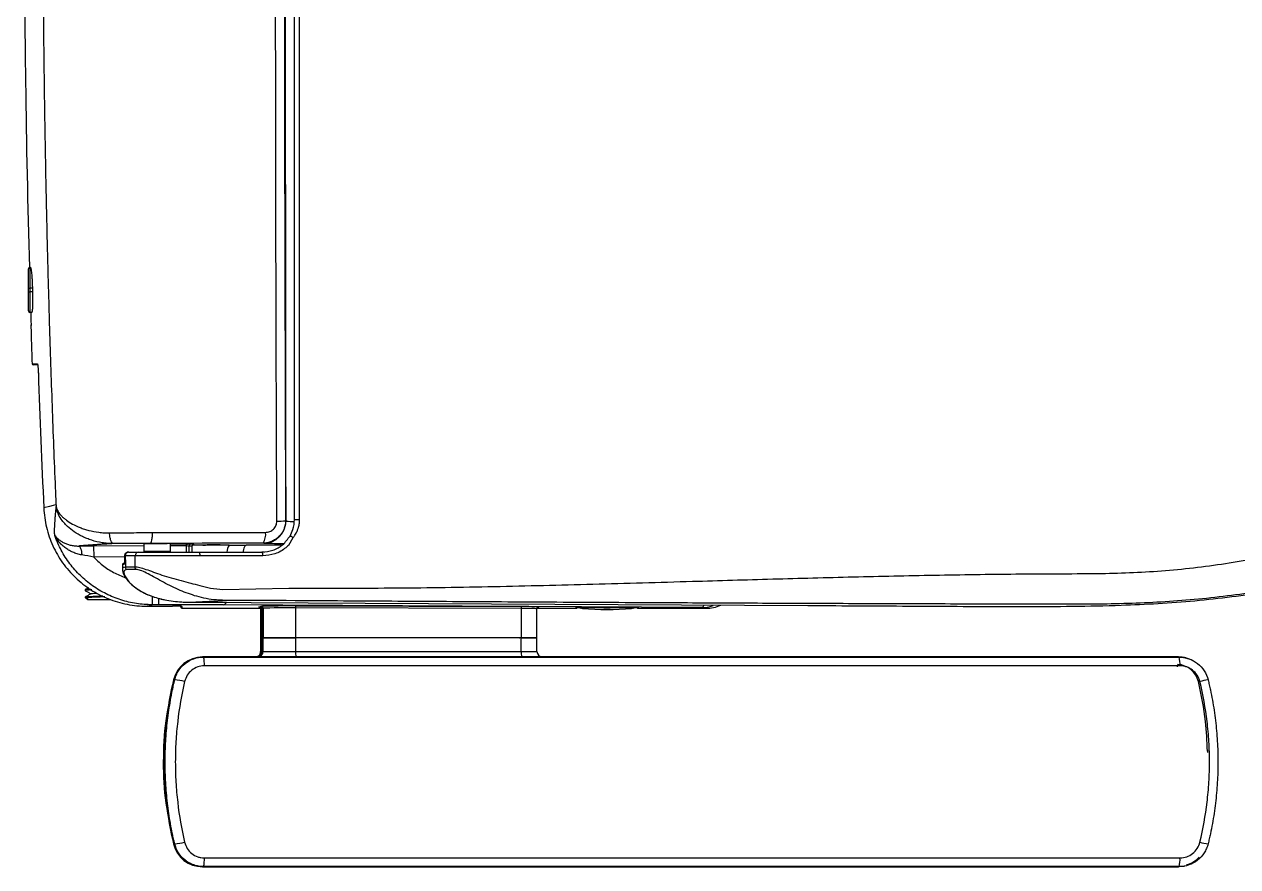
# Model space of a CAD drawing. Header units: millimetres. Extents: x 136 to 1356, y 36 to 868.
# Drawn here: x 136.5 to 460.3, y 418.5 to 643.4 of the extents above; entities that cross this region are included whole.
import ezdxf

# ---------------------------------------------------------------- set-up
doc = ezdxf.new("R2010")
doc.units = ezdxf.units.MM
doc.header["$LTSCALE"] = 20

msp = doc.modelspace()

# ---------------------------------------------------------------- linework, layer by layer
at = {"color": 7, "linetype": 'Continuous', "lineweight": 25}
for p, q in [((137.58, 573), (137.58, 578.1)), ((137.98, 578.5), (137.98, 573)), ((138.11, 578.5), (137.98, 578.5)), ((137.58, 572), (137.58, 573)), ((137.58, 573), (137.98, 573)), ((137.58, 572), (137.98, 572)), ((137.58, 566.9), (137.58, 572)), ((138.63, 573), (137.98, 573)), ((137.98, 573), (137.98, 572)), ((138.66, 572), (137.98, 572)), ((137.98, 572), (137.98, 566.5)), ((138.63, 573), (138.66, 572)), ((138.46, 566.5), (137.98, 566.5)), ((138.29, 562.99), (138.23, 562.99)), ((138.23, 562.99), (138.23, 562.99)), ((138.55, 552.79), (138.56, 552.79)), ((138.56, 552.79), (139.97, 552.79)), ((140, 552.5), (138.85, 552.5)), ((144.93, 515.16), (144.17, 514.96)), ((144.93, 515.16), (144.93, 515.13)), ((206.21, 510.88), (206.33, 510.85)), ((207.03, 504.38), (208.25, 506.43)), ((154.98, 504.16), (168.48, 504.23)), ((154.98, 504.16), (154.99, 501.16)), ((164.28, 502.5), (164.37, 502.5)), ((164.37, 502.5), (166.99, 502.5)), ((168.48, 502.7), (168.48, 504.68)), ((175.48, 502.7), (168.48, 502.7)), ((169.68, 502.7), (169.68, 502.5)), ((170.61, 502.5), (170.61, 502.7)), ((171.21, 502.7), (171.21, 502.5)), ((175.48, 502.7), (175.48, 504.75)), ((179.75, 502.5), (179.75, 504.13)), ((180.36, 504.12), (180.36, 502.5)), ((181.28, 502.5), (181.28, 504.04)), ((184.08, 504.36), (181.67, 504.4)), ((183.15, 502.5), (199.89, 502.5)), ((184.08, 504.36), (184.08, 504.45)), ((185.31, 504.5), (188.74, 504.5)), ((200.39, 504.85), (200.2, 504.89)), ((163.21, 501.2), (154.99, 501.16)), ((162.66, 499.2), (162.67, 497.77)), ((163.04, 499.2), (162.79, 499.2)), ((163.43, 501.5), (163.23, 501.5)), ((166.05, 501.5), (163.43, 501.5)), ((166.03, 498.59), (166.05, 501.5)), ((162.79, 497.7), (162.78, 497.77)), ((163.45, 498.56), (166.03, 498.59)), ((166.31, 497.88), (163.74, 497.84)), ((152.73, 492.49), (152.73, 492.22)), ((152.73, 492.22), (152.8, 492.21)), ((189.46, 492.51), (207.07, 492.85)), ((207.07, 492.85), (210.02, 492.91)), ((152.73, 490.49), (152.73, 490.36)), ((152.73, 490.36), (153.64, 490.36)), ((153.05, 490.04), (152.73, 490.36)), ((153.16, 490), (153.05, 490.04)), ((153.14, 489.98), (153.46, 489.8)), ((170.62, 490.64), (170.62, 488.45)), ((172.4, 488.45), (172.4, 490.1)), ((180.15, 489.14), (180.43, 489.14)), ((190.42, 489.62), (190.17, 489.62)), ((206.33, 489.55), (190.42, 489.62)), ((208.76, 489.53), (206.33, 489.55)), ((169.17, 488.07), (176.03, 488.07)), ((172.4, 488.45), (170.62, 488.45)), ((178.23, 487.8), (178.23, 488.04)), ((178.53, 488.02), (178.53, 487.51)), ((178.53, 487.51), (199.48, 487.51)), ((317.07, 487.68), (189.58, 488.4)), ((199.04, 487.88), (199.39, 487.94)), ((199.39, 487.94), (199.73, 487.99)), ((199.51, 487.36), (199.51, 479.7)), ((199.89, 487.44), (199.54, 487.38)), ((199.54, 487.38), (199.54, 479.7)), ((200.22, 487.49), (199.89, 487.44)), ((199.89, 487.44), (199.89, 479.7)), ((200.22, 487.49), (200.22, 479.7)), ((269.07, 487.45), (208.84, 487.62)), ((208.84, 487.62), (208.84, 479.7)), ((208.92, 488.12), (269.15, 487.95)), ((269.07, 487.45), (269.07, 479.7)), ((273.29, 479.7), (273.29, 487.36)), ((273.32, 487.51), (283.18, 487.51)), ((273.77, 487.85), (273.5, 487.8)), ((273.68, 487.84), (273.77, 487.85)), ((283.68, 487.51), (283.68, 487.71)), ((283.68, 487.71), (283.76, 487.71)), ((285.46, 487.74), (285.44, 487.46)), ((285.48, 487.74), (298.48, 487.74)), ((298.5, 487.74), (298.53, 487.46)), ((299.38, 487.69), (299.38, 487.71)), ((300.28, 487.71), (300.28, 487.51)), ((300.78, 487.51), (318.38, 487.51)), ((317.07, 487.68), (318.38, 487.51)), ((199.51, 479.7), (199.54, 479.7)), ((199.51, 479.6), (199.51, 475.83)), ((199.51, 479.6), (199.54, 479.6)), ((199.54, 479.7), (199.89, 479.7)), ((199.54, 479.6), (199.54, 475.96)), ((199.77, 479.6), (199.54, 479.6)), ((199.77, 476), (199.77, 479.6)), ((199.77, 479.6), (199.81, 479.6)), ((199.81, 479.6), (199.81, 476)), ((199.81, 479.6), (199.81, 476)), ((199.81, 479.6), (199.89, 479.6)), ((199.81, 479.6), (199.81, 479.6)), ((199.89, 479.7), (200.22, 479.7)), ((199.89, 476), (199.89, 479.6)), ((200.22, 479.6), (199.89, 479.6)), ((200.22, 479.7), (208.84, 479.7)), ((200.22, 476), (200.22, 479.6)), ((202.37, 479.6), (202.3, 479.6)), ((202.71, 479.6), (202.37, 479.6)), ((268.68, 479.6), (208.45, 479.6)), ((208.84, 479.7), (269.07, 479.7)), ((208.84, 479.6), (208.84, 476)), ((269.07, 479.6), (208.84, 479.6)), ((269.07, 479.7), (273.29, 479.7)), ((269.07, 476), (269.07, 479.6)), ((273.29, 476), (273.29, 479.6)), ((184.01, 474.5), (184.14, 474.5)), ((184.06, 474.5), (184.14, 474.5)), ((184.14, 474.5), (184.3, 474.48)), ((444.48, 474.5), (184.14, 474.5)), ((184.3, 474.48), (444.64, 474.48)), ((199.65, 476), (199.77, 476)), ((199.81, 476), (199.77, 476)), ((199.81, 476), (199.89, 476)), ((199.81, 476), (199.81, 476)), ((199.89, 476), (200.22, 476)), ((208.84, 476), (269.07, 476)), ((444.64, 474.48), (444.48, 474.5)), ((446.08, 474.34), (445.93, 474.37)), ((444.87, 472.14), (184.53, 472.14)), ((444.21, 471.9), (444.27, 472.5)), ((444.27, 472.5), (444.26, 472.5)), ((176.27, 468.39), (176.19, 468.39)), ((176.32, 468.39), (176.4, 468.39)), ((176.61, 468.38), (176.4, 468.39)), ((452.26, 449.5), (452.42, 449.5)), ((452.26, 449.5), (452.26, 449)), ((176.19, 424.61), (176.27, 424.61)), ((176.32, 424.61), (176.4, 424.61)), ((176.4, 424.61), (176.61, 424.62)), ((184.06, 418.5), (184.01, 418.5)), ((184.06, 418.5), (184.14, 418.5)), ((184.06, 418.5), (444.4, 418.5)), ((184.29, 418.53), (184.14, 418.5)), ((184.14, 418.5), (444.48, 418.5)), ((444.64, 418.53), (184.29, 418.53)), ((184.53, 420.87), (444.87, 420.87)), ((438.04, 418.5), (443.88, 418.5)), ((443.88, 418.5), (444.35, 418.5)), ((444.4, 418.5), (444.48, 418.5)), ((444.48, 418.5), (444.64, 418.53)), ((445.93, 418.64), (446.08, 418.66))]:
    msp.add_line(p, q, dxfattribs=at)
at = {"color": 7, "linetype": 'Continuous', "lineweight": 25, "flags": 128}
for points in [[(144.17, 514.96), (143.24, 514.71), (141.67, 514.3)], [(200.2, 504.89), (193.6, 504.88), (183.95, 504.86), (170.06, 504.84)], [(179.75, 504.13), (179.76, 504.23), (179.77, 504.32), (179.8, 504.41), (179.84, 504.49), (179.89, 504.55), (179.94, 504.59), (180, 504.62), (180.06, 504.63)], [(191.16, 504.33), (191.73, 504.33), (192.3, 504.33), (192.86, 504.33), (193.43, 504.33), (193.99, 504.33), (194.55, 504.33), (195.11, 504.33), (195.67, 504.33)], [(195.67, 504.33), (195.51, 504.28), (195.35, 504.12), (195.2, 503.88), (195.07, 503.56), (194.96, 503.17), (194.87, 502.71), (194.84, 502.5)], [(163.21, 501.5), (163.21, 500.31), (163.21, 499.8)], [(163.21, 501.5), (163.21, 501.5), (163.23, 501.5)], [(163.21, 499.8), (163.22, 499.8), (163.23, 499.8)], [(163.23, 501.5), (163.23, 500.9), (163.23, 499.8)], [(163.43, 501.5), (163.45, 499.52), (163.45, 498.56)], [(200.11, 501.48), (198.16, 501.48), (190.35, 501.48), (183.37, 501.48)], [(180.43, 489.14), (185.82, 489.4), (190.42, 489.62)], [(187.46, 489.11), (189.36, 489.1), (196.98, 489.06), (227.43, 488.89), (345.56, 488.22)], [(169.17, 488.07), (169.37, 488.12), (170.62, 488.45)], [(178.45, 488.03), (178.47, 488.03), (178.53, 488.02)], [(300.28, 487.71), (300.18, 487.72), (300.1, 487.74)], [(200.22, 479.6), (200.54, 479.6), (201.15, 479.6), (202.03, 479.6), (203.13, 479.6), (204.42, 479.6), (205.84, 479.6), (207.33, 479.6), (208.84, 479.6)], [(208.45, 479.6), (207.45, 479.6), (206.45, 479.6), (205.5, 479.6), (204.65, 479.6), (203.91, 479.6), (203.33, 479.6), (202.92, 479.6), (202.71, 479.6)], [(270.79, 479.6), (270.78, 479.6), (270.69, 479.6), (270.52, 479.6), (270.27, 479.6), (269.94, 479.6), (269.56, 479.6), (269.14, 479.6), (268.68, 479.6)], [(269.07, 479.6), (269.98, 479.6), (270.83, 479.6), (271.6, 479.6), (272.24, 479.6), (272.75, 479.6), (273.09, 479.6), (273.27, 479.6), (273.29, 479.6)], [(444.48, 474.5), (445.8, 474.39), (445.93, 474.37)], [(445.93, 418.64), (445.8, 418.61), (444.48, 418.5)]]:
    msp.add_lwpolyline(points, dxfattribs=at)
at = {"color": 7, "linetype": 'Continuous', "lineweight": 25}
for centre, radius, start, end in [((137.98, 578.1), 0.4, 90, 180), ((137.98, 566.9), 0.4, 180, 270), ((138.53, 563), 0.3, 148.2699, 181.7372), ((138.53, 563), 0.301, 148.5261, 181.8112), ((138.85, 552.8), 0.3, 181.8916, 270), ((138.86, 552.8), 0.3, 181.9043, 269.9382), ((140.27, 552.8), 0.3, 181.9512, 230.1575), ((200.33, 510.85), 6, 270.529, 0.0049), ((204.22, 527.53), 16.77, 268.8443, 276.8162), ((209.52, 520.62), 9.46, 264.3406, 272.5727), ((196.97, 507.12), 3.92, 325.3327, 9.5618), ((164.4, 501.54), 0.969, 92.0033, 181.8722), ((167.02, 501.54), 0.969, 92.0047, 181.8734), ((180.84, 504.14), 0.486, 93.129, 181.7841), ((182.03, 501.73), 1.36, 349.4434, 34.7226), ((193.36, 502.61), 2.8, 141.9475, 181.8123), ((198.77, 501.73), 1.36, 349.443, 34.725), ((162.96, 499.2), 0.3, 89.9982, 184.4761), ((163.35, 499.2), 0.304, 130.5882, 180.3399), ((164.49, 498.55), 1.04, 179.8106, 223.3173), ((189.33, 489.53), 1.15, 282.5439, 332.3605), ((199.04, 487.38), 0.5, 359.9851, 89.7609), ((199.72, 487.49), 0.5, 359.9533, 89.6879), ((209.74, 487.73), 0.904, 154.9341, 187.4151), ((269.96, 487.57), 0.904, 154.9341, 187.4151), ((284.98, 488.01), 0.5, 214.6231, 264.2619), ((291.98, 557.67), 70.51, 264.673, 275.327), ((291.98, 557.67), 70.01, 267.2509, 272.7491), ((298.98, 488.01), 0.5, 275.7381, 325.3763), ((316.82, 488.81), 1.15, 282.5501, 332.3932), ((208.55, 479.71), 0.148, 183.0316, 226.9119), ((268.78, 479.71), 0.148, 183.0323, 226.9122), ((270.79, 480.1), 0.5, 233.1296, 270), ((184.03, 466.53), 7.97, 90.091, 166.5043), ((184.07, 466.53), 7.97, 90.091, 166.5043), ((184.15, 466.53), 7.97, 90.091, 166.5043), ((178.12, 472.68), 6.43, 355.2079, 16.2406), ((198.16, 475.76), 1.26, 269.906, 309.0138), ((198.73, 476), 1.5, 270.1843, 0.1832), ((198.06, 475.95), 1.48, 307.6313, 0.5061), ((211.43, 475.64), 2.62, 171.9583, 205.6897), ((271.66, 475.64), 2.62, 171.9583, 205.6897), ((274.79, 476), 1.5, 180, 265.852), ((444.4, 466.57), 7.94, 60.4777, 89.9903), ((438.46, 472.68), 6.43, 355.2079, 16.2406), ((443.99, 466.52), 5.98, 13.5126, 87.3478), ((175.99, 456.75), 11.65, 73.658, 86.9203), ((454.21, 454.03), 14.48, 97.3404, 106.1755), ((184.02, 426.47), 7.97, 193.534, 269.909), ((184.07, 426.47), 7.97, 193.534, 269.909), ((184.15, 426.47), 7.97, 193.534, 269.909), ((175.98, 436.24), 11.64, 273.1092, 286.3828), ((454.22, 438.98), 14.48, 253.8241, 262.659), ((184.05, 426.45), 7.8, 223.9277, 269.972), ((444.36, 426.46), 7.81, 287.0175, 316.0473), ((178.12, 420.33), 6.43, 343.7594, 4.792), ((438.46, 420.33), 6.43, 343.7594, 4.792)]:
    msp.add_arc(centre, radius, start, end, dxfattribs=at)
for centre, major_axis, ratio, start_param, end_param in [((175.48, 504.51), (14, 0.08), 0.017455, 1.570698, 2.094297), ((175.48, 504.51), (7.4, 0.04), 0.017455, 0.903875, 1.570317), ((175.48, 504.01), (6.9, 0.04), 0.01872, 0.903861, 1.570683), ((178.51, 504.09), (2, 0.01), 0.021818, 0.394294, 0.90382), ((178.51, 504.59), (2.5, 0.01), 0.017455, 0.394349, 0.903875), ((169.26, 503.97), (12.02, 0.07), 0.018181, 6.282186, 6.677526), ((169.26, 504.47), (12.52, 0.07), 0.017455, 6.227903, 6.677535), ((175.58, 503.35), (60.48, 0.35), 0.015296, 1.310189, 1.474763), ((175.48, 504.51), (10.4, 0.06), 0.017455, 5.349026, 5.949482), ((175.48, 504.51), (14, 0.08), 0.017455, 5.373839, 5.954949), ((1468.61, 503.37), (9404.38, -0.02), 0.000103, 1.705552, 1.70657), ((171.98, 487.68), (50.06, 0.01), 0.015343, 1.21142, 1.562474), ((176.03, 488.02), (2.5, 0), 0.017455, 0, 1.570796), ((178.53, 487.81), (0.214, 0.214), 0.982697, 2.364921, 3.935717), ((207.01, 487.86), (8, 0), 0.017455, 3.045891, 3.423509), ((199.39, 487.44), (-0.083, 0.493), 0.994438, 4.54731, 6.116136), ((207.01, 487.36), (7.5, 0), 0.018619, 3.045891, 3.140262), ((207.68, 487.98), (8, 0), 0.017455, 1.414928, 3.028437), ((196.65, 486.94), (3.23, 0.51), 0.150929, 6.259414, 6.259717), ((207.68, 487.48), (7.5, 0), 0.018619, 1.414928, 3.028437), ((268.29, 487.36), (5, 0), 0.019201, 6.282328, 7.698113), ((268.29, 487.86), (5.5, 0), 0.017455, 6.187483, 7.698113), ((283.18, 487.52), (0.7, 0), 0.017455, 4.712389, 5.507992), ((299.18, 487.69), (0.2, 0), 0.019463, 5.889537, 6.283185), ((300.78, 487.52), (0.7, 0), 0.017455, 3.916786, 4.712389), ((316.96, 497.69), (9.64, -3.27), 0.981392, 5.044236, 5.37302), ((318.36, 497.51), (10, -1.33), 0.991812, 4.845348, 5.247906), ((202.29, 480.1), (0.502, 0), 0.995424, 4.712389, 5.355889), ((202.37, 480.1), (0, 0.5), 0.99459, 3.141591, 3.729574), ((198.37, 476), (0, 1.5), 0.615975, 3.141591, 3.210366), ((198.4, 476), (0, 1.5), 0.99459, 3.141591, 4.712388), ((198.26, 476), (1.51, 0), 0.994516, 5.034508, 6.283185), ((198.3, 476), (1.51, 0), 0.994516, 5.010183, 6.283185)]:
    msp.add_ellipse(centre, major_axis=major_axis, ratio=ratio, start_param=start_param, end_param=end_param, dxfattribs=at)
at = {"color": 7, "linetype": 'Continuous', "lineweight": 25, "extrusion": (-2.4913e-15, 1.25923e-07, 1)}
msp.add_ellipse((202.3, 480.1), major_axis=(0.502, 0), ratio=0.995424, start_param=4.712389, end_param=5.355889, dxfattribs=at)
at = {"color": 7, "linetype": 'Continuous', "lineweight": 25}
for points, knots in [([(136.47, 677.5), (136.48, 669.25), (136.5, 661), (136.61, 644.49), (136.69, 636.24), (137.03, 611.48), (137.38, 594.97), (137.83, 578.47)], [0, 0, 0, 0, 0.25, 0.25, 0.5, 0.5, 1, 1, 1, 1]), ([(141.43, 677.5), (141.43, 676.37), (141.43, 674.14), (141.44, 670.85), (141.45, 667.7), (141.46, 664.66), (141.47, 661.76), (141.49, 658.97), (141.5, 656.39), (141.52, 653.62), (141.53, 651.56), (141.55, 649.3), (141.56, 647.28), (141.58, 644.63), (141.6, 642.22), (141.62, 640.07), (141.64, 638.17), (141.66, 636.53), (141.67, 635.14), (141.69, 633.89), (141.71, 632.14), (141.77, 626.86), (141.89, 618.63), (142.06, 608.51), (142.23, 600.06), (142.34, 594.96), (142.39, 592.68), (142.39, 592.6), (142.39, 592.53), (142.4, 592.47), (142.4, 592.11), (142.43, 590.86), (142.53, 586.64), (142.69, 580.23), (142.9, 572.3), (143.15, 563.69), (143.45, 553.93), (143.83, 542.95), (144.23, 531.97), (144.57, 523.72), (144.8, 518.11), (144.89, 516.17), (144.93, 515.16)], [0, 0, 0, 0, 0.020989, 0.041205, 0.060649, 0.079319, 0.097218, 0.114343, 0.130696, 0.144966, 0.165531, 0.168732, 0.186614, 0.202948, 0.217736, 0.230977, 0.242671, 0.252817, 0.261417, 0.268226, 0.276056, 0.293672, 0.365751, 0.428044, 0.480669, 0.521823, 0.522303, 0.522847, 0.52329, 0.523643, 0.523997, 0.529808, 0.546855, 0.601951, 0.648307, 0.693414, 0.761074, 0.828733, 0.896392, 0.964051, 0.981347, 1, 1, 1, 1]), ([(203.88, 510.76), (203.88, 511.63), (203.87, 512.5), (203.86, 514.23), (203.86, 515.1), (203.85, 517.7), (203.84, 519.44), (203.82, 524.65), (203.81, 528.12), (203.77, 538.54), (203.74, 545.48), (203.68, 566.32), (203.64, 580.22), (203.59, 608.01), (203.57, 621.91), (203.55, 642.75), (203.55, 649.7), (203.54, 660.13), (203.54, 663.6), (203.54, 670.55), (203.54, 674.03), (203.54, 677.5)], [0, 0, 0, 0, 0.015625, 0.015625, 0.03125, 0.03125, 0.0625, 0.0625, 0.125, 0.125, 0.25, 0.25, 0.5, 0.5, 0.75, 0.75, 0.875, 0.875, 0.9375, 0.9375, 1, 1, 1, 1]), ([(205.89, 677.5), (205.89, 670.56), (205.89, 663.61), (205.9, 649.72), (205.9, 642.78), (205.92, 621.94), (205.94, 608.06), (205.99, 580.28), (206.03, 566.4), (206.09, 545.57), (206.11, 538.63), (206.14, 528.22), (206.16, 524.75), (206.18, 519.55), (206.18, 517.81), (206.19, 515.21), (206.19, 514.35), (206.2, 512.61), (206.21, 511.74), (206.21, 510.88)], [0, 0, 0, 0, 0.125, 0.125, 0.25, 0.25, 0.5, 0.5, 0.75, 0.75, 0.875, 0.875, 0.9375, 0.9375, 0.96875, 0.96875, 0.984375, 0.984375, 1, 1, 1, 1]), ([(206.33, 510.85), (206.28, 538.62), (206.25, 566.4), (206.22, 608.06), (206.21, 621.95), (206.2, 642.78), (206.2, 649.73), (206.19, 663.61), (206.19, 670.56), (206.19, 677.5)], [0, 0, 0, 0, 0.5, 0.5, 0.75, 0.75, 0.875, 0.875, 1, 1, 1, 1]), ([(208.59, 511.2), (208.59, 524.25), (208.59, 550.35), (208.59, 589.51), (208.59, 628.69), (208.59, 658.02), (208.59, 674.29), (208.59, 677.5)], [0, 0, 0, 0, 0.235506, 0.47103, 0.706539, 0.942071, 1, 1, 1, 1]), ([(209.95, 511.17), (209.95, 511.83), (209.94, 515.16), (209.93, 529.15), (209.95, 563.19), (209.94, 615.31), (209.94, 656.77), (209.94, 677.5)], [0, 0, 0, 0, 0.0120203, 0.0601017, 0.2524287, 0.6262137, 1, 1, 1, 1]), ([(351.42, 488.21), (360.06, 488.16), (377.34, 488.08), (403.26, 487.92), (427.11, 488.08), (448.89, 489.3), (468.49, 491.8), (487.89, 495.53), (505.68, 500.18), (521.87, 505.48), (536.49, 511.17), (550.78, 517.68), (564.65, 525), (577.33, 532.71), (588.84, 540.69), (599.25, 548.82), (609.18, 557.56), (618.54, 566.9), (627.25, 576.81), (635.29, 587.35), (642.54, 598.55), (648.94, 610.38), (654.35, 622.68), (657.51, 631.94), (659.83, 640.19), (661.57, 647.45), (663.22, 657.34), (664.27, 667.4), (664.4, 674.14), (664.47, 677.5)], [0, 0, 0, 0, 0.063141, 0.126282, 0.189411, 0.237439, 0.285568, 0.333695, 0.381717, 0.419846, 0.458072, 0.496319, 0.534521, 0.57263, 0.604677, 0.636863, 0.669095, 0.701299, 0.733417, 0.76542, 0.798073, 0.830835, 0.863581, 0.896211, 0.9022, 0.926167, 0.950769, 0.975398, 1, 1, 1, 1]), ([(138.11, 578.5), (138.13, 578.5), (138.16, 578.47), (138.2, 578.36), (138.21, 578.32), (138.24, 578.22), (138.25, 578.15), (138.29, 577.95), (138.31, 577.78), (138.37, 577.38), (138.39, 577.15), (138.44, 576.64), (138.46, 576.37), (138.5, 575.92), (138.51, 575.76), (138.53, 575.44), (138.54, 575.28), (138.56, 574.78), (138.58, 574.44), (138.61, 573.73), (138.62, 573.37), (138.63, 573)], [0, 0, 0, 0, 0.125, 0.125, 0.1875, 0.1875, 0.25, 0.25, 0.375, 0.375, 0.5, 0.5, 0.625, 0.625, 0.6875, 0.6875, 0.75, 0.75, 0.875, 0.875, 1, 1, 1, 1]), ([(138.66, 572), (138.67, 571.64), (138.68, 571.28), (138.69, 570.76), (138.69, 570.58), (138.7, 570.24), (138.7, 570.06), (138.7, 569.56), (138.7, 569.25), (138.69, 568.65), (138.68, 568.37), (138.66, 567.86), (138.65, 567.63), (138.62, 567.23), (138.61, 567.06), (138.57, 566.79), (138.55, 566.68), (138.51, 566.54), (138.48, 566.5), (138.46, 566.5)], [0, 0, 0, 0, 0.125, 0.125, 0.1875, 0.1875, 0.25, 0.25, 0.375, 0.375, 0.5, 0.5, 0.625, 0.625, 0.75, 0.75, 0.875, 0.875, 1, 1, 1, 1]), ([(138.18, 566.5), (138.19, 565.98), (138.21, 565.45), (138.23, 564.92), (138.25, 564.28), (138.27, 563.64), (138.29, 562.99)], [0, 0, 0, 0, 0.00158506, 0.00158506, 0.00158506, 0.00351119, 0.00351119, 0.00351119, 0.00351119]), ([(138.23, 562.99), (138.24, 562.79), (138.24, 562.59), (138.25, 562.39), (138.28, 561.59), (138.3, 560.8), (138.32, 560), (138.4, 557.59), (138.48, 555.19), (138.56, 552.79)], [0, 0, 0, 0, 0.0006, 0.0006, 0.0006, 0.003, 0.003, 0.003, 0.01020824, 0.01020824, 0.01020824, 0.01020824]), ([(139.97, 552.79), (139.98, 552.79), (139.99, 552.78), (140.02, 552.71), (140.03, 552.67), (140.05, 552.54), (140.07, 552.46), (140.09, 552.28), (140.1, 552.18), (140.13, 551.95), (140.14, 551.82), (140.16, 551.55), (140.17, 551.4), (140.2, 550.95), (140.21, 550.62), (140.23, 550.29)], [0, 0, 0, 0, 0.125, 0.125, 0.25, 0.25, 0.375, 0.375, 0.5, 0.5, 0.625, 0.625, 0.75, 0.75, 1, 1, 1, 1]), ([(140.02, 552.65), (140.02, 552.64), (140.03, 552.63), (140.06, 552.49), (140.11, 552.14), (140.16, 551.51), (140.21, 550.84), (140.22, 550.42), (140.22, 550.29)], [0, 0, 0, 0, 0.0624939, 0.1868053, 0.3848578, 0.6331334, 0.8905619, 1, 1, 1, 1]), ([(144.93, 515.13), (144.93, 515.13), (144.93, 515.13), (144.93, 515.13), (144.93, 515.12), (144.93, 515.11), (144.94, 515.1), (144.94, 515.07), (144.94, 515.05), (144.95, 514.99), (144.95, 514.94), (144.97, 514.81), (144.98, 514.73), (144.99, 514.64)], [0, 0, 0, 0, 0.03125, 0.03125, 0.0625, 0.0625, 0.125, 0.125, 0.25, 0.25, 0.5, 0.5, 1, 1, 1, 1]), ([(422.84, 496.76), (428.55, 496.92), (439.96, 497.23), (457, 499.3), (473.85, 502.4), (490.45, 506.53), (506.79, 511.46), (517.46, 515.39), (522.78, 517.36)], [0, 0, 0, 0, 0.16739, 0.334623, 0.501594, 0.668201, 0.834187, 1, 1, 1, 1]), ([(141.67, 514.3), (141.75, 512.54), (142, 510.81), (142.61, 508.28), (142.85, 507.44), (143.42, 505.79), (143.75, 504.96), (144.84, 502.57), (145.71, 501.07), (147.22, 498.94), (147.76, 498.25), (148.91, 496.92), (149.52, 496.28), (151.41, 494.48), (152.78, 493.4), (154.98, 491.98), (155.75, 491.54), (157.31, 490.73), (158.1, 490.37), (160.52, 489.4), (162.19, 488.91), (164.78, 488.4), (165.66, 488.28), (167.41, 488.11), (168.29, 488.07), (169.17, 488.07)], [0, 0, 0, 0, 0.125, 0.125, 0.1875, 0.1875, 0.25, 0.25, 0.375, 0.375, 0.4375, 0.4375, 0.5, 0.5, 0.625, 0.625, 0.6875, 0.6875, 0.75, 0.75, 0.875, 0.875, 0.9375, 0.9375, 1, 1, 1, 1]), ([(144.56, 508.41), (144.56, 508.53), (144.57, 508.77), (144.59, 509.13), (144.61, 509.5), (144.63, 509.88), (144.65, 510.27), (144.67, 510.65), (144.7, 511.05), (144.72, 511.45), (144.75, 511.86), (144.79, 512.27), (144.82, 512.68), (144.86, 513.11), (144.91, 513.53), (144.96, 513.97), (144.99, 514.26), (145.01, 514.41)], [0, 0, 0, 0, 0.073668, 0.146323, 0.217965, 0.288599, 0.358228, 0.426854, 0.494482, 0.561114, 0.626755, 0.691407, 0.755076, 0.817765, 0.879479, 0.940223, 1, 1, 1, 1]), ([(144.99, 514.64), (144.99, 514.61), (145, 514.57), (145.01, 514.5), (145.01, 514.48), (145.02, 514.43), (145.03, 514.41), (145.04, 514.32), (145.06, 514.26), (145.11, 514.09), (145.15, 513.98), (145.28, 513.68), (145.38, 513.49), (145.74, 512.91), (146.04, 512.53), (146.59, 511.96), (146.79, 511.77), (147.23, 511.39), (147.46, 511.21), (148.2, 510.66), (148.75, 510.31), (149.97, 509.65), (150.64, 509.34), (151.73, 508.91), (152.11, 508.77), (152.9, 508.52), (153.3, 508.4), (154.54, 508.08), (155.42, 507.91), (156.81, 507.73), (157.29, 507.68), (158.25, 507.62), (158.74, 507.61), (159.24, 507.62)], [0, 0, 0, 0, 0.007812, 0.007812, 0.011719, 0.011719, 0.015625, 0.015625, 0.03125, 0.03125, 0.0625, 0.0625, 0.125, 0.125, 0.25, 0.25, 0.3125, 0.3125, 0.375, 0.375, 0.5, 0.5, 0.625, 0.625, 0.6875, 0.6875, 0.75, 0.75, 0.875, 0.875, 0.9375, 0.9375, 1, 1, 1, 1]), ([(145.01, 514.41), (145.01, 514.43), (145, 514.47), (145, 514.53), (144.99, 514.59), (144.99, 514.63), (144.99, 514.64)], [0, 0, 0, 0, 0.257114, 0.507347, 0.753871, 1, 1, 1, 1]), ([(160.25, 504.77), (159.74, 504.77), (159.23, 504.79), (158.23, 504.86), (157.73, 504.92), (156.28, 505.16), (155.35, 505.38), (154.03, 505.8), (153.6, 505.96), (152.77, 506.29), (152.36, 506.48), (151.19, 507.05), (150.47, 507.46), (149.16, 508.36), (148.56, 508.83), (147.76, 509.58), (147.5, 509.84), (147.02, 510.36), (146.8, 510.63), (146.19, 511.44), (145.85, 511.98), (145.45, 512.83), (145.33, 513.12), (145.19, 513.56), (145.15, 513.71), (145.09, 513.95), (145.07, 514.03), (145.05, 514.16), (145.04, 514.21), (145.03, 514.28), (145.02, 514.3), (145.02, 514.36), (145.01, 514.38), (145.01, 514.41)], [0, 0, 0, 0, 0.0625, 0.0625, 0.125, 0.125, 0.25, 0.25, 0.3125, 0.3125, 0.375, 0.375, 0.5, 0.5, 0.625, 0.625, 0.6875, 0.6875, 0.75, 0.75, 0.875, 0.875, 0.9375, 0.9375, 0.96875, 0.96875, 0.984375, 0.984375, 0.992188, 0.992188, 0.996094, 0.996094, 1, 1, 1, 1]), ([(206.21, 510.88), (206.21, 510.48), (206.17, 510.09), (206.01, 509.31), (205.9, 508.94), (205.6, 508.21), (205.41, 507.86), (204.97, 507.21), (204.72, 506.91), (204.16, 506.36), (203.85, 506.11), (203.2, 505.68), (202.85, 505.5), (202.31, 505.27), (202.12, 505.21), (201.74, 505.09), (201.55, 505.05), (200.98, 504.93), (200.59, 504.89), (200.2, 504.89)], [0, 0, 0, 0, 0.125, 0.125, 0.25, 0.25, 0.375, 0.375, 0.5, 0.5, 0.625, 0.625, 0.75, 0.75, 0.8125, 0.8125, 0.875, 0.875, 1, 1, 1, 1]), ([(200.84, 507.77), (201.04, 507.78), (201.23, 507.79), (201.61, 507.87), (201.8, 507.92), (202.16, 508.07), (202.34, 508.15), (202.67, 508.36), (202.83, 508.49), (203.11, 508.76), (203.24, 508.91), (203.46, 509.24), (203.56, 509.41), (203.8, 509.96), (203.88, 510.36), (203.88, 510.76)], [0, 0, 0, 0, 0.125, 0.125, 0.25, 0.25, 0.375, 0.375, 0.5, 0.5, 0.625, 0.625, 0.75, 0.75, 1, 1, 1, 1]), ([(206.33, 510.85), (206.39, 510.83), (206.56, 510.78), (207.25, 510.7), (208.13, 510.67), (208.5, 510.66)], [0, 0, 0, 0, 0.26037, 0.6887, 1, 1, 1, 1]), ([(207.39, 506.79), (207.68, 507.35), (208.39, 508.72), (208.51, 510.28), (208.59, 511.2)], [0, 0, 0, 0, 0.40979, 1, 1, 1, 1]), ([(208.25, 506.43), (208.4, 506.62), (208.67, 506.98), (209, 507.51), (209.24, 507.98), (209.42, 508.39), (209.55, 508.75), (209.65, 509.07), (209.73, 509.35), (209.78, 509.59), (209.83, 509.81), (209.86, 509.99), (209.88, 510.16), (209.9, 510.3), (209.91, 510.42), (209.92, 510.53), (209.93, 510.62), (209.93, 510.7), (209.94, 510.77), (209.94, 510.83), (209.94, 510.88), (209.94, 510.92), (209.95, 510.95), (209.95, 510.98), (209.95, 511.02), (209.95, 511.08), (209.95, 511.14), (209.95, 511.17)], [0, 0, 0, 0, 0.143822, 0.263485, 0.364919, 0.451675, 0.526283, 0.590674, 0.646391, 0.694697, 0.736644, 0.773117, 0.804854, 0.832472, 0.856478, 0.877287, 0.895242, 0.910634, 0.923726, 0.934767, 0.944003, 0.951676, 0.958014, 0.963225, 0.967497, 0.984582, 1, 1, 1, 1]), ([(144.61, 507.03), (144.61, 507.11), (144.59, 507.26), (144.57, 507.51), (144.56, 507.69), (144.55, 507.81), (144.55, 507.86), (144.55, 507.91), (144.54, 507.96), (144.54, 507.99), (144.55, 508.03), (144.56, 508.11), (144.57, 508.21), (144.58, 508.29), (144.58, 508.33)], [0, 0, 0, 0, 0.1602047, 0.3201784, 0.479929, 0.5125734, 0.5452195, 0.5778675, 0.6105173, 0.6305239, 0.6737939, 0.7403429, 0.8708654, 1, 1, 1, 1]), ([(144.61, 507.03), (144.63, 507.01), (144.65, 506.98), (144.7, 506.91), (144.73, 506.87), (144.82, 506.74), (144.89, 506.65), (145.11, 506.38), (145.28, 506.2), (145.67, 505.85), (145.88, 505.68), (146.35, 505.36), (146.6, 505.21), (147.15, 504.92), (147.44, 504.79), (148.06, 504.56), (148.39, 504.46), (149.08, 504.29), (149.44, 504.23), (150.19, 504.14), (150.58, 504.12), (150.99, 504.12)], [0, 0, 0, 0, 0.03125, 0.03125, 0.0625, 0.0625, 0.125, 0.125, 0.25, 0.25, 0.375, 0.375, 0.5, 0.5, 0.625, 0.625, 0.75, 0.75, 0.875, 0.875, 1, 1, 1, 1]), ([(144.61, 507.03), (144.61, 507.02), (144.62, 507), (144.62, 506.96), (144.63, 506.93), (144.64, 506.9)], [0, 0, 0, 0, 0.5, 0.5, 1, 1, 1, 1]), ([(151.82, 501.74), (151.39, 501.81), (150.97, 501.92), (150.17, 502.16), (149.78, 502.31), (149.02, 502.65), (148.66, 502.84), (147.97, 503.25), (147.64, 503.47), (147.02, 503.94), (146.72, 504.2), (146.18, 504.72), (145.92, 505), (145.46, 505.57), (145.25, 505.86), (144.98, 506.31), (144.89, 506.46), (144.77, 506.68), (144.73, 506.76), (144.68, 506.85), (144.67, 506.88), (144.65, 506.91), (144.64, 506.91), (144.64, 506.91), (144.64, 506.91), (144.64, 506.9)], [0, 0, 0, 0, 0.125, 0.125, 0.25, 0.25, 0.375, 0.375, 0.5, 0.5, 0.625, 0.625, 0.75, 0.75, 0.875, 0.875, 0.9375, 0.9375, 0.96875, 0.96875, 0.984375, 0.984375, 0.992187, 0.992187, 1, 1, 1, 1]), ([(170.62, 488.45), (169.19, 488.45), (167.78, 488.56), (165, 488.99), (163.62, 489.31), (161.59, 489.96), (160.92, 490.21), (159.61, 490.74), (158.96, 491.03), (157.07, 491.97), (155.86, 492.7), (154.13, 493.93), (153.56, 494.36), (152.47, 495.27), (151.94, 495.74), (150.42, 497.22), (149.49, 498.28), (148.22, 499.97), (147.81, 500.55), (147.04, 501.76), (146.68, 502.37), (145.68, 504.25), (145.11, 505.55), (144.64, 506.9)], [0, 0, 0, 0, 0.125, 0.125, 0.25, 0.25, 0.3125, 0.3125, 0.375, 0.375, 0.5, 0.5, 0.5625, 0.5625, 0.625, 0.625, 0.75, 0.75, 0.8125, 0.8125, 0.875, 0.875, 1, 1, 1, 1]), ([(159.24, 507.62), (160.17, 507.63), (161.11, 507.64), (163.02, 507.66), (163.99, 507.67), (165.92, 507.69), (166.88, 507.7), (168.32, 507.71), (168.8, 507.71), (169.51, 507.71), (169.75, 507.72), (170.23, 507.72), (170.46, 507.72), (170.7, 507.72)], [0, 0, 0, 0, 0.25, 0.25, 0.5, 0.5, 0.75, 0.75, 0.875, 0.875, 0.9375, 0.9375, 1, 1, 1, 1]), ([(160.25, 504.77), (160.12, 504.78), (160, 504.86), (159.77, 505.14), (159.66, 505.35), (159.48, 505.87), (159.4, 506.19), (159.29, 506.87), (159.26, 507.24), (159.24, 507.62)], [0, 0, 0, 0, 0.25, 0.25, 0.5, 0.5, 0.75, 0.75, 1, 1, 1, 1]), ([(170.06, 504.84), (170.14, 504.85), (170.23, 504.93), (170.38, 505.22), (170.45, 505.43), (170.57, 505.96), (170.61, 506.28), (170.68, 506.97), (170.7, 507.34), (170.7, 507.72)], [0, 0, 0, 0, 0.25, 0.25, 0.5, 0.5, 0.75, 0.75, 1, 1, 1, 1]), ([(170.7, 507.72), (172.65, 507.73), (174.6, 507.73), (176.56, 507.73), (180.46, 507.74), (184.36, 507.75), (188.26, 507.75), (192.45, 507.76), (196.65, 507.77), (200.84, 507.77)], [0, 0, 0, 0, 0.006, 0.006, 0.006, 0.018, 0.018, 0.018, 0.03089341, 0.03089341, 0.03089341, 0.03089341]), ([(199.89, 502.5), (200.88, 502.6), (202.86, 502.81), (205.57, 504.33), (206.78, 505.97), (207.39, 506.79)], [0, 0, 0, 0, 0.333164, 0.665988, 1, 1, 1, 1]), ([(207.39, 506.79), (207.4, 506.8), (207.42, 506.81), (207.51, 506.79), (207.67, 506.73), (207.93, 506.61), (208.14, 506.49), (208.25, 506.43)], [0, 0, 0, 0, 0.160225, 0.297204, 0.500742, 0.753504, 1, 1, 1, 1]), ([(526.6, 507.83), (521, 505.8), (509.8, 501.75), (492.57, 497.03), (475.14, 493.28), (457.53, 490.62), (439.84, 488.94), (428.01, 488.69), (422.1, 488.57)], [0, 0, 0, 0, 0.166895, 0.333562, 0.500355, 0.667039, 0.833639, 1, 1, 1, 1]), ([(160.25, 504.77), (160.09, 504.76), (159.78, 504.75), (159.31, 504.72), (158.84, 504.69), (158.37, 504.66), (157.9, 504.63), (157.42, 504.6), (156.94, 504.56), (156.46, 504.53), (155.97, 504.5), (155.49, 504.46), (155, 504.43), (154.5, 504.39), (154.01, 504.36), (153.51, 504.32), (153.01, 504.28), (152.51, 504.24), (152, 504.2), (151.5, 504.16), (151.16, 504.14), (150.99, 504.12)], [0, 0, 0, 0, 0.042747, 0.086586, 0.131517, 0.177542, 0.224663, 0.272881, 0.322197, 0.372612, 0.424128, 0.476745, 0.530464, 0.585287, 0.641214, 0.698245, 0.756382, 0.815626, 0.875976, 0.937434, 1, 1, 1, 1]), ([(150.99, 504.12), (151.08, 504.12), (151.18, 504.06), (151.36, 503.82), (151.44, 503.65), (151.59, 503.22), (151.66, 502.97), (151.76, 502.39), (151.8, 502.07), (151.82, 501.74)], [0, 0, 0, 0, 0.25, 0.25, 0.5, 0.5, 0.75, 0.75, 1, 1, 1, 1]), ([(170.06, 504.84), (168.43, 504.84), (166.79, 504.83), (164.3, 504.81), (163.47, 504.81), (161.84, 504.79), (161.04, 504.78), (160.25, 504.77)], [0, 0, 0, 0, 0.5, 0.5, 0.75, 0.75, 1, 1, 1, 1]), ([(164.28, 502.5), (164.17, 502.49), (163.95, 502.47), (163.65, 502.32), (163.41, 502.1), (163.26, 501.82), (163.24, 501.61), (163.23, 501.5)], [0, 0, 0, 0, 0.205743, 0.416012, 0.612695, 0.805372, 1, 1, 1, 1]), ([(166.99, 502.5), (167.13, 502.5), (167.57, 502.5), (168.56, 502.5), (170.08, 502.5), (171.88, 502.5), (173.92, 502.5), (176.13, 502.5), (178.45, 502.5), (180.82, 502.5), (182.38, 502.5), (183.15, 502.5)], [0, 0, 0, 0, 0.055608, 0.173701, 0.291793, 0.409844, 0.527895, 0.645921, 0.763946, 0.881973, 1, 1, 1, 1]), ([(181.29, 504.06), (181.28, 504.06), (181.27, 504.13), (181.32, 504.26), (181.41, 504.38), (181.5, 504.46), (181.57, 504.49), (181.6, 504.5), (181.61, 504.51), (181.61, 504.51)], [0, 0, 0, 0, 0.017301, 0.242337, 0.425804, 0.59223, 0.761409, 0.987193, 1, 1, 1, 1]), ([(200.53, 502.52), (200.34, 502.51), (200.13, 502.5), (199.92, 502.5), (199.9, 502.5), (199.89, 502.5)], [0, 0, 0, 0, 0.885439, 0.973209, 1, 1, 1, 1]), ([(207.03, 504.38), (206.78, 504.14), (205.72, 503.14), (203.43, 501.81), (201.22, 501.59), (200.11, 501.48)], [0, 0, 0, 0, 0.133428, 0.566785, 1, 1, 1, 1]), ([(205.63, 504.73), (205.59, 504.73), (204.33, 504.73), (202.51, 504.76), (200.82, 504.8), (200.51, 504.84), (200.39, 504.85)], [0, 0, 0, 0, 0.011161, 0.390277, 0.769546, 1, 1, 1, 1]), ([(154.99, 501.16), (155.75, 500.42), (157.37, 498.87), (160.24, 496.97), (162.43, 496.1), (163.51, 495.67)], [0, 0, 0, 0, 0.3091574, 0.6593839, 1, 1, 1, 1]), ([(163.32, 499.5), (163.22, 499.5), (163, 499.5), (162.98, 499.5), (162.96, 499.5)], [0, 0, 0, 0, 0.445315, 1, 1, 1, 1]), ([(163.23, 499.8), (163.23, 499.78), (163.23, 499.68), (163.21, 499.51), (163.16, 499.34), (163.11, 499.23), (163.07, 499.21), (163.04, 499.2)], [0, 0, 0, 0, 0.084789, 0.294492, 0.523637, 0.761316, 1, 1, 1, 1]), ([(163.21, 499.8), (163.21, 499.76), (163.21, 499.67), (163.19, 499.54), (163.17, 499.46), (163.15, 499.42), (163.15, 499.42), (163.15, 499.42)], [0, 0, 0, 0, 0.219421, 0.471657, 0.730258, 0.92417, 1, 1, 1, 1]), ([(183.37, 501.48), (182.54, 501.48), (180.88, 501.48), (178.33, 501.48), (175.85, 501.48), (173.48, 501.48), (171.3, 501.49), (169.36, 501.49), (167.74, 501.5), (166.67, 501.5), (166.2, 501.5), (166.05, 501.5)], [0, 0, 0, 0, 0.1180292, 0.2360585, 0.354085, 0.4721117, 0.5901617, 0.7082119, 0.8263022, 0.9443927, 1, 1, 1, 1]), ([(162.69, 497.71), (162.69, 497.65), (162.69, 497.35), (162.89, 496.75), (163.33, 495.85), (164.1, 494.81), (165.17, 493.73), (166.51, 492.69), (168.06, 491.76), (169.78, 490.96), (171.6, 490.33), (173.02, 489.94), (173.83, 489.8), (173.99, 489.77)], [0, 0, 0, 0, 0.015867, 0.093929, 0.19305, 0.306121, 0.421919, 0.538333, 0.652265, 0.763258, 0.869911, 0.973741, 1, 1, 1, 1]), ([(162.78, 497.77), (162.75, 497.93), (162.65, 498.43), (163.13, 498.5), (163.45, 498.56)], [0, 0, 0, 0, 0.318462, 1, 1, 1, 1]), ([(163.74, 497.84), (163.47, 497.76), (162.9, 497.59), (163.09, 496.54), (163.75, 495.36), (164.94, 493.94), (167.01, 492.3), (170.2, 490.69), (172.7, 490.08), (173.96, 489.77)], [0, 0, 0, 0, 0.1224683, 0.2657643, 0.369169, 0.4726873, 0.6574592, 0.8284438, 1, 1, 1, 1]), ([(166.03, 498.59), (166.41, 498.56), (167.18, 498.48), (168.88, 497.92), (170.88, 497.19), (173.17, 496.38), (175.67, 495.6), (178.27, 494.88), (180.85, 494.21), (182.5, 493.8), (183.31, 493.59)], [0, 0, 0, 0, 0.128125, 0.255833, 0.383492, 0.51112, 0.638651, 0.763727, 0.884877, 1, 1, 1, 1]), ([(166.31, 497.88), (166.27, 497.93), (166.19, 498.02), (166.1, 498.2), (166.04, 498.4), (166.03, 498.53), (166.03, 498.59)], [0, 0, 0, 0, 0.2474803, 0.5, 0.7525197, 1, 1, 1, 1]), ([(181.91, 490.86), (180.44, 491.37), (178.2, 492.14), (175.26, 493.57), (173.04, 494.74), (170.94, 495.92), (169.06, 496.94), (167.41, 497.72), (166.68, 497.82), (166.31, 497.88)], [0, 0, 0, 0, 0.232842, 0.356869, 0.484104, 0.612103, 0.740844, 0.869793, 1, 1, 1, 1]), ([(210.02, 492.91), (218.58, 492.89), (235.7, 492.86), (261.8, 493.29), (288.15, 493.93), (312.97, 494.65), (336.16, 495.33), (357.68, 495.91), (379.31, 496.38), (401.03, 496.7), (415.58, 496.74), (422.84, 496.76)], [0, 0, 0, 0, 0.1252092, 0.2503883, 0.3756258, 0.5007224, 0.600616, 0.700446, 0.8002842, 0.9002086, 1, 1, 1, 1]), ([(154.47, 492.41), (154.36, 492.4), (153.67, 492.37), (152.97, 492.31), (152.81, 492.25), (152.73, 492.22)], [0, 0, 0, 0, 0.089778, 0.546449, 1, 1, 1, 1]), ([(153.6, 493), (153.57, 492.98), (153.28, 492.82), (153, 492.65), (152.74, 492.51)], [0, 0, 0, 0, 0.12236, 1, 1, 1, 1]), ([(152.74, 492.21), (153, 492.06), (153.49, 491.78), (153.98, 491.5), (154.21, 491.36)], [0, 0, 0, 0, 0.511041, 1, 1, 1, 1]), ([(152.8, 492.51), (152.86, 492.53), (152.97, 492.58), (153.71, 492.63), (154.11, 492.66)], [0, 0, 0, 0, 0.451441, 1, 1, 1, 1]), ([(183.31, 493.59), (184.26, 493.33), (186.28, 492.79), (188.36, 492.6), (189.45, 492.51)], [0, 0, 0, 0, 0.473704, 1, 1, 1, 1]), ([(154.25, 491.38), (154, 491.23), (153.5, 490.94), (153, 490.65), (152.74, 490.51)], [0, 0, 0, 0, 0.499955, 1, 1, 1, 1]), ([(152.8, 490.51), (152.86, 490.53), (152.99, 490.58), (154.06, 490.66), (155.54, 490.73), (156.86, 490.78), (157.42, 490.8)], [0, 0, 0, 0, 0.22583, 0.509579, 0.789764, 1, 1, 1, 1]), ([(153.05, 490.04), (153, 490.09), (153.02, 490.14), (153.17, 490.22), (153.24, 490.25), (153.41, 490.3), (153.52, 490.33), (153.64, 490.36)], [0, 0, 0, 0, 0.5, 0.5, 0.75, 0.75, 1, 1, 1, 1]), ([(153.49, 489.86), (153.46, 489.86), (153.35, 489.86), (154.39, 489.86), (156.44, 489.86), (158.31, 489.86), (159.42, 489.86), (159.48, 489.86)], [0, 0, 0, 0, 0.12975, 0.422628, 0.70513, 0.9831, 1, 1, 1, 1]), ([(157.96, 490.55), (157.12, 490.52), (155.27, 490.46), (154.22, 490.39), (153.64, 490.36)], [0, 0, 0, 0, 0.453919, 1, 1, 1, 1]), ([(154.32, 491.38), (154.33, 491.39), (154.36, 491.43), (154.86, 491.49), (155.55, 491.53), (155.8, 491.54)], [0, 0, 0, 0, 0.2338444, 0.7255216, 1, 1, 1, 1]), ([(173.96, 489.77), (175.47, 489.52), (177.53, 489.19), (179.59, 489.15), (180.15, 489.14)], [0, 0, 0, 0, 0.7309989, 1, 1, 1, 1]), ([(180.43, 489.14), (180.55, 489.14), (182.92, 489.13), (185.25, 489.12), (187.46, 489.11)], [0, 0, 0, 0, 0.04768, 1, 1, 1, 1]), ([(190.17, 489.62), (189.12, 489.66), (187.17, 489.72), (184.41, 490.17), (182.73, 490.64), (181.91, 490.86)], [0, 0, 0, 0, 0.377587, 0.69581, 1, 1, 1, 1]), ([(422.1, 488.57), (414.74, 488.58), (400.03, 488.59), (378.12, 488.66), (356.37, 488.73), (334.79, 488.81), (311.6, 488.92), (286.82, 489.05), (260.54, 489.2), (234.51, 489.36), (217.34, 489.47), (208.76, 489.53)], [0, 0, 0, 0, 0.100333, 0.200505, 0.300528, 0.400464, 0.50038, 0.625369, 0.750369, 0.8752, 1, 1, 1, 1]), ([(199.16, 487.84), (199.15, 487.84), (199.14, 487.84), (199.21, 487.82), (199.31, 487.77), (199.41, 487.67), (199.5, 487.52), (199.5, 487.4), (199.5, 487.35)], [0, 0, 0, 0, 0.281594, 0.447086, 0.561755, 0.695629, 0.850153, 1, 1, 1, 1]), ([(273.29, 487.34), (273.3, 487.4), (273.31, 487.52), (273.38, 487.65), (273.47, 487.74), (273.55, 487.8), (273.61, 487.82), (273.66, 487.83), (273.67, 487.84), (273.68, 487.84), (273.68, 487.84)], [0, 0, 0, 0, 0.193274, 0.355849, 0.492146, 0.608506, 0.707059, 0.809854, 0.958368, 1, 1, 1, 1]), ([(283.68, 487.51), (283.74, 487.52), (283.82, 487.53), (283.95, 487.58), (284.03, 487.64), (284.08, 487.71), (284.09, 487.73)], [0, 0, 0, 0, 0.366887, 0.450061, 0.870398, 1, 1, 1, 1]), ([(283.68, 487.71), (283.69, 487.71), (283.69, 487.71), (283.79, 487.72), (283.83, 487.72)], [0, 0, 0, 0, 0.5850109, 1, 1, 1, 1]), ([(283.76, 487.72), (283.76, 487.72), (283.77, 487.72), (283.81, 487.72), (283.83, 487.72)], [0, 0, 0, 0, 0.3082441, 1, 1, 1, 1]), ([(283.83, 487.72), (283.87, 487.72), (283.97, 487.73), (284.34, 487.73), (284.87, 487.74), (285.28, 487.74), (285.48, 487.74)], [0, 0, 0, 0, 0.150864, 0.43393, 0.716964, 1, 1, 1, 1]), ([(285.44, 487.46), (285.3, 487.48), (285.17, 487.49), (284.99, 487.51), (284.93, 487.51), (284.93, 487.51)], [0, 0, 0, 0, 0.5, 0.5, 1, 1, 1, 1]), ([(298.48, 487.74), (298.62, 487.74), (298.95, 487.74), (299.45, 487.73), (299.84, 487.73), (299.97, 487.72), (300, 487.72)], [0, 0, 0, 0, 0.215717, 0.544036, 0.872431, 1, 1, 1, 1]), ([(299.03, 487.51), (299.03, 487.51), (298.98, 487.51), (298.79, 487.49), (298.66, 487.48), (298.53, 487.46)], [0, 0, 0, 0, 0.5, 0.5, 1, 1, 1, 1]), ([(299.98, 487.63), (300.01, 487.6), (300.05, 487.57), (300.15, 487.53), (300.22, 487.52), (300.28, 487.51)], [0, 0, 0, 0, 0.343547, 0.464863, 1, 1, 1, 1]), ([(300, 487.72), (300.08, 487.72), (300.18, 487.72), (300.2, 487.72), (300.2, 487.72)], [0, 0, 0, 0, 0.6816855, 1, 1, 1, 1]), ([(300, 487.72), (300.07, 487.72), (300.25, 487.72), (300.27, 487.71), (300.28, 487.71)], [0, 0, 0, 0, 0.379493, 1, 1, 1, 1]), ([(345.56, 488.22), (346.51, 488.22), (348.42, 488.21), (350.41, 488.21), (351.42, 488.21)], [0, 0, 0, 0, 0.493877, 1, 1, 1, 1]), ([(176.61, 468.38), (176.72, 468.82), (176.85, 469.24), (177.2, 470.05), (177.4, 470.44), (178.12, 471.57), (178.7, 472.22), (180.1, 473.32), (180.86, 473.74), (182.54, 474.33), (183.41, 474.48), (184.3, 474.48)], [0, 0, 0, 0, 0.125, 0.125, 0.25, 0.25, 0.5, 0.5, 0.75, 0.75, 1, 1, 1, 1]), ([(199.65, 476), (199.65, 475.81), (199.61, 475.61), (199.46, 475.25), (199.35, 475.08), (199.08, 474.8), (198.91, 474.69), (198.55, 474.54), (198.35, 474.5), (198.16, 474.5)], [0, 0, 0, 0, 0.25, 0.25, 0.5, 0.5, 0.75, 0.75, 1, 1, 1, 1]), ([(198.28, 474.5), (198.34, 474.5), (198.41, 474.51), (198.57, 474.53), (198.66, 474.55), (198.74, 474.58)], [0, 0, 0, 0, 0.5, 0.5, 1, 1, 1, 1]), ([(198.74, 474.57), (198.67, 474.55), (198.59, 474.53), (198.48, 474.51), (198.44, 474.51), (198.43, 474.51)], [0, 0, 0, 0, 0.5, 0.5, 1, 1, 1, 1]), ([(200.22, 476), (200.28, 476), (200.39, 476), (200.62, 476), (200.71, 476), (200.91, 476), (201.03, 476), (201.4, 476), (201.69, 476), (202.19, 476), (202.37, 476), (202.74, 476), (202.93, 476), (203.53, 476), (203.96, 476), (204.87, 476), (205.35, 476), (206.07, 476), (206.32, 476), (206.82, 476), (207.08, 476), (207.83, 476), (208.34, 476), (208.84, 476)], [0, 0, 0, 0, 0.125, 0.125, 0.1875, 0.1875, 0.25, 0.25, 0.375, 0.375, 0.4375, 0.4375, 0.5, 0.5, 0.625, 0.625, 0.75, 0.75, 0.8125, 0.8125, 0.875, 0.875, 1, 1, 1, 1]), ([(269.07, 476), (269.37, 476), (269.66, 476), (270.23, 476), (270.5, 476), (271.03, 476), (271.27, 476), (271.73, 476), (271.95, 476), (272.33, 476), (272.5, 476), (272.8, 476), (272.92, 476), (273.12, 476), (273.19, 476), (273.28, 476), (273.3, 476), (273.29, 476)], [0, 0, 0, 0, 0.125, 0.125, 0.25, 0.25, 0.375, 0.375, 0.5, 0.5, 0.625, 0.625, 0.75, 0.75, 0.875, 0.875, 1, 1, 1, 1]), ([(274.74, 474.5), (274.73, 474.5), (274.71, 474.5), (274.7, 474.51), (274.68, 474.51)], [0, 0, 0, 0, 0.24313, 1, 1, 1, 1]), ([(444.64, 474.48), (445.08, 474.48), (445.52, 474.44), (446.39, 474.29), (446.81, 474.18), (447.65, 473.89), (448.06, 473.71), (448.83, 473.29), (449.2, 473.04), (450.25, 472.22), (450.84, 471.56), (451.8, 470.06), (452.15, 469.25), (452.37, 468.39)], [0, 0, 0, 0, 0.125, 0.125, 0.25, 0.25, 0.375, 0.375, 0.5, 0.5, 0.75, 0.75, 1, 1, 1, 1]), ([(184.53, 472.14), (183.92, 472.14), (183.32, 472.04), (182.17, 471.63), (181.64, 471.34), (180.69, 470.57), (180.29, 470.12), (179.64, 469.09), (179.4, 468.53), (179.27, 467.93)], [0, 0, 0, 0, 0.25, 0.25, 0.5, 0.5, 0.75, 0.75, 1, 1, 1, 1]), ([(450.18, 467.93), (450.04, 468.53), (449.8, 469.09), (449.14, 470.12), (448.73, 470.57), (447.77, 471.34), (447.24, 471.63), (446.37, 471.93), (446.07, 472.01), (445.48, 472.11), (445.18, 472.14), (444.87, 472.14)], [0, 0, 0, 0, 0.25, 0.25, 0.5, 0.5, 0.75, 0.75, 0.875, 0.875, 1, 1, 1, 1]), ([(176.32, 468.39), (175.45, 464.8), (174.8, 461.19), (173.93, 453.91), (173.7, 450.24), (173.7, 442.85), (173.92, 439.17), (174.79, 431.84), (175.45, 428.2), (176.32, 424.61)], [0, 0, 0, 0, 0.25, 0.25, 0.5, 0.5, 0.75, 0.75, 1, 1, 1, 1]), ([(176.4, 468.39), (174.66, 461.2), (173.78, 453.83), (173.79, 439.03), (174.67, 431.74), (176.4, 424.61)], [0.00633844, 0.00633844, 0.00633844, 0.00633844, 0.02849082, 0.02849082, 0.0506432, 0.0506432, 0.0506432, 0.0506432]), ([(176.61, 424.62), (176.51, 425.06), (176.4, 425.51), (176.2, 426.41), (175.92, 427.76), (175.66, 429.11), (175.18, 431.83), (174.91, 433.65), (174.49, 437.3), (174.33, 439.14), (174.11, 442.82), (174.06, 444.66), (174.06, 448.34), (174.11, 450.18), (174.33, 453.86), (174.49, 455.7), (174.92, 459.36), (175.18, 461.17), (175.66, 463.89), (175.83, 464.79), (176.11, 466.14), (176.21, 466.59), (176.4, 467.49), (176.51, 467.94), (176.61, 468.38)], [0, 0, 0, 0, 0.03125, 0.03125, 0.0625, 0.125, 0.125, 0.25, 0.25, 0.375, 0.375, 0.5, 0.5, 0.625, 0.625, 0.75, 0.75, 0.875, 0.875, 0.9375, 0.9375, 0.96875, 0.96875, 1, 1, 1, 1]), ([(179.27, 467.93), (178.44, 464.42), (177.82, 460.88), (177.2, 455.51), (177.04, 453.71), (176.83, 450.11), (176.78, 448.3), (176.78, 444.7), (176.83, 442.9), (177.04, 439.3), (177.2, 437.49), (177.82, 432.12), (178.44, 428.58), (179.26, 425.07)], [0, 0, 0, 0, 0.25, 0.25, 0.375, 0.375, 0.5, 0.5, 0.625, 0.625, 0.75, 0.75, 1, 1, 1, 1]), ([(452.18, 449.37), (452.09, 452.02), (451.88, 458.27), (450.56, 464.4), (449.81, 467.92)], [0, 0, 0, 0, 0.423917, 1, 1, 1, 1]), ([(450.18, 425.07), (451.04, 428.58), (451.68, 432.13), (452.32, 437.5), (452.48, 439.3), (452.7, 442.9), (452.8, 446.5), (452.7, 450.11), (452.48, 453.71), (452.32, 455.51), (451.68, 460.88), (451.04, 464.42), (450.18, 467.93)], [0, 0, 0, 0, 0.25, 0.25, 0.375, 0.375, 0.5, 0.625, 0.625, 0.75, 0.75, 1, 1, 1, 1]), ([(452.37, 468.39), (452.48, 467.94), (452.58, 467.49), (452.79, 466.59), (452.89, 466.14), (453.18, 464.79), (453.36, 463.89), (453.85, 461.18), (454.12, 459.36), (454.56, 455.7), (454.73, 453.86), (454.95, 450.18), (455.06, 446.5), (454.95, 442.82), (454.73, 439.14), (454.56, 437.3), (454.13, 433.65), (453.85, 431.83), (453.36, 429.12), (453.18, 428.21), (452.89, 426.86), (452.79, 426.41), (452.58, 425.52), (452.48, 425.07), (452.37, 424.62)], [0, 0, 0, 0, 0.03125, 0.03125, 0.0625, 0.0625, 0.125, 0.125, 0.25, 0.25, 0.375, 0.375, 0.5, 0.625, 0.625, 0.75, 0.75, 0.875, 0.875, 0.9375, 0.9375, 0.96875, 0.96875, 1, 1, 1, 1]), ([(175.09, 462.26), (174.78, 460.68), (173.75, 455.5), (173.46, 446.51), (173.72, 437.74), (174.7, 432.77), (174.96, 431.41)], [0, 0, 0, 0, 0.155233, 0.510747, 0.866426, 1, 1, 1, 1]), ([(184.29, 418.53), (183.85, 418.53), (183.41, 418.57), (182.55, 418.72), (182.12, 418.82), (181.28, 419.12), (180.88, 419.3), (180.11, 419.72), (179.74, 419.96), (178.7, 420.79), (178.11, 421.44), (177.16, 422.94), (176.82, 423.75), (176.61, 424.62)], [0, 0, 0, 0, 0.125, 0.125, 0.25, 0.25, 0.375, 0.375, 0.5, 0.5, 0.75, 0.75, 1, 1, 1, 1]), ([(179.26, 425.07), (179.4, 424.48), (179.64, 423.92), (180.29, 422.88), (180.69, 422.43), (181.64, 421.67), (182.17, 421.38), (183.03, 421.07), (183.32, 421), (183.92, 420.89), (184.22, 420.87), (184.53, 420.87)], [0, 0, 0, 0, 0.25, 0.25, 0.5, 0.5, 0.75, 0.75, 0.875, 0.875, 1, 1, 1, 1]), ([(452.37, 424.62), (452.26, 424.19), (452.12, 423.77), (451.77, 422.96), (451.56, 422.56), (450.84, 421.44), (450.24, 420.79), (448.84, 419.68), (448.07, 419.26), (446.39, 418.68), (445.52, 418.53), (444.64, 418.53)], [0, 0, 0, 0, 0.125, 0.125, 0.25, 0.25, 0.5, 0.5, 0.75, 0.75, 1, 1, 1, 1]), ([(444.87, 420.87), (445.48, 420.87), (446.08, 420.97), (447.24, 421.38), (447.77, 421.67), (448.73, 422.43), (449.13, 422.88), (449.8, 423.92), (450.04, 424.48), (450.18, 425.07)], [0, 0, 0, 0, 0.25, 0.25, 0.5, 0.5, 0.75, 0.75, 1, 1, 1, 1]), ([(184.01, 418.5), (184.04, 418.5), (184.09, 418.5), (184.18, 418.5), (184.28, 418.5), (184.39, 418.5), (184.51, 418.5), (184.64, 418.5), (184.79, 418.5), (184.94, 418.5), (185.1, 418.5), (185.28, 418.5), (185.46, 418.5), (185.66, 418.5), (185.86, 418.5), (186.25, 418.5), (186.86, 418.5), (187.77, 418.5), (188.78, 418.5), (190.2, 418.5), (192.14, 418.5), (194.7, 418.5), (197.56, 418.5), (200.1, 418.5), (202.18, 418.5), (203.68, 418.5), (205.16, 418.5), (206.49, 418.5), (207.65, 418.5), (208.67, 418.5), (209.79, 418.5), (211.18, 418.5), (214.65, 418.5), (220.43, 418.5), (227.7, 418.5), (234.65, 418.5), (241, 418.5), (247.43, 418.5), (253.96, 418.5), (261.04, 418.5), (268.75, 418.5), (275.19, 418.5), (279.89, 418.5), (282.74, 418.5), (285.1, 418.5), (287.05, 418.5), (288.62, 418.5), (290.36, 418.5), (292.28, 418.5), (295.77, 418.5), (300.85, 418.5), (307.52, 418.5), (314.42, 418.5), (321.53, 418.5), (331.73, 418.5), (345.53, 418.5), (362.04, 418.5), (379.28, 418.5), (392.74, 418.5), (404.49, 418.5), (413.31, 418.5), (422.39, 418.5), (428.02, 418.5), (430.46, 418.5)], [0, 0, 0, 0, 0.001969, 0.003937, 0.005904, 0.007872, 0.009841, 0.011812, 0.013786, 0.015763, 0.017746, 0.019734, 0.021728, 0.02373, 0.02574, 0.027759, 0.034584, 0.041417, 0.048286, 0.055224, 0.067889, 0.080748, 0.093957, 0.10766, 0.114086, 0.120347, 0.126453, 0.132412, 0.13643, 0.140464, 0.144522, 0.149719, 0.156767, 0.185117, 0.217045, 0.241268, 0.265816, 0.290693, 0.315905, 0.341455, 0.372856, 0.405231, 0.416262, 0.427292, 0.438323, 0.443738, 0.449821, 0.456571, 0.463989, 0.472074, 0.497036, 0.522837, 0.549481, 0.576973, 0.605317, 0.667865, 0.737281, 0.79733, 0.868708, 0.89415, 0.934369, 0.971532, 1, 1, 1, 1]), ([(430.46, 418.5), (431.13, 418.5), (431.79, 418.5), (433.11, 418.5), (433.76, 418.5), (435.06, 418.5), (435.69, 418.5), (436.9, 418.5), (437.48, 418.5), (438.04, 418.5)], [0, 0, 0, 0, 0.25, 0.25, 0.5, 0.5, 0.75, 0.75, 1, 1, 1, 1])]:
    msp.add_open_spline(points, degree=3, knots=knots, dxfattribs=at)
for points in [[(140.23, 550.29), (140.65, 538.29), (141.13, 526.3), (141.67, 514.3)], [(144.58, 508.34), (144.57, 508.36), (144.56, 508.38), (144.56, 508.41)], [(150.99, 504.12), (152.29, 504.14), (153.62, 504.15), (154.98, 504.16)], [(154.99, 501.16), (153.92, 501.37), (152.87, 501.56), (151.82, 501.74)], [(199.54, 475.96), (199.58, 475.99), (199.61, 476), (199.65, 476)]]:
    msp.add_open_spline(points, degree=3, dxfattribs=at)

doc.saveas('drawing.dxf')
